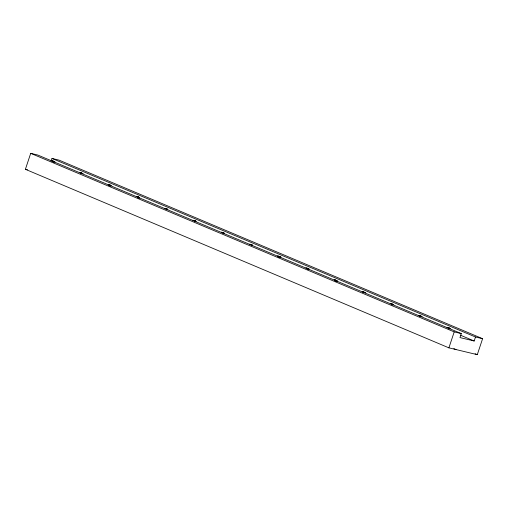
<?xml version="1.0" encoding="UTF-8"?>
<svg xmlns="http://www.w3.org/2000/svg" width="508" height="508" viewBox="0 0 508 508"><rect width="100%" height="100%" fill="white"/><g stroke="black" fill="none" stroke-linecap="round" stroke-linejoin="round"><path stroke-width="0.76" d="M25.4 169.297L30.709 153.34L37.808 155.042L461.308 333.597L459.981 337.591L474.174 340.995L475.501 337.001L482.6 338.703L477.291 354.66L448.901 347.853L25.4 169.297L27.527 169.805M51.117 161.106L52 158.445L59.099 160.147L482.6 338.703M448.901 347.853L454.209 331.895L461.308 333.597M139.465 198.164L138.728 197.961M81.147 172.968C79.153 172.644 86.303 174.784 81.623 173.057M109.379 184.874L108.934 184.779L109.372 185.02M110.509 186.144L110.052 186.011M137.611 196.774C136.087 196.482 140.157 197.822 138.57 197.091M165.849 208.68L165.367 208.597L167.913 209.436L165.913 208.636M194.081 220.586L193.637 220.491L194.075 220.732M195.028 221.05L195.51 221.132L195.034 220.897M222.314 232.486L221.869 232.391L223.196 232.994M223.26 232.95L223.742 233.032L222.383 232.448M250.546 244.392L250.069 244.31L250.539 244.539M278.778 256.299L278.301 256.216L278.778 256.445M279.73 256.762L280.206 256.845L279.73 256.61M307.01 268.199C305.422 268.002 312.464 270.053 307.08 268.161M307.962 268.662L308.439 268.745L305.899 267.906L307.892 268.707M308.14 269.469L307.683 269.342M335.248 280.105L334.797 280.01L335.242 280.251M336.194 280.568L336.677 280.651L336.201 280.422M363.48 292.011L362.998 291.922L364.363 292.513M364.426 292.475L364.909 292.557L364.433 292.322M391.712 303.911C390.119 303.714 397.167 305.765 391.782 303.873M392.659 304.375L393.141 304.457L390.601 303.619L392.595 304.419M419.945 315.817L419.5 315.722L419.938 315.963M420.897 316.281L421.373 316.363L420.897 316.128M449.129 328.181L449.605 328.27L447.065 327.425L449.059 328.225M53.581 162.204L53.969 162.319M81.375 173.037L80.029 172.676L81.617 173.342M81.864 173.368L82.575 173.514L81.217 172.923M109.607 184.937C105.435 183.775 114.605 186.811 109.861 184.963M110.096 185.268L110.808 185.42L109.449 184.829M194.31 220.65L192.964 220.294L194.964 221.088M194.799 220.98L196.145 221.342L194.145 220.542M222.542 232.556L221.253 232.175L222.783 232.861M223.031 232.886L224.377 233.248L222.79 232.575M250.774 244.462C246.596 243.281 255.797 246.342 251.028 244.481M251.219 245.529L251.6 245.643M335.477 280.175L334.188 279.794L336.125 280.613M335.966 280.499L337.312 280.861L335.312 280.06M363.709 292.075L362.363 291.713L363.95 292.386M364.198 292.405L365.544 292.767L363.544 291.967M448.412 327.787L447.7 327.635L448.653 328.035M448.901 328.117L450.24 328.479L448.659 327.806M448.85 328.86L449.231 328.974M137.681 196.736L138.506 197.009M137.871 197.783L138.284 197.917M194.342 221.59L194.748 221.723M250.615 244.348L251.974 244.939L250.603 244.627M278.848 256.254L279.667 256.527M279.66 256.8L278.841 256.527M335.509 281.115L335.915 281.241M391.973 304.921L392.386 305.054M420.014 315.773L420.834 316.046M420.827 316.325L420.002 316.052M53.804 161.296L52.47 160.972L52.908 161.214M52.972 161.296L54.978 161.823L51.854 160.75L54.343 161.614L53.867 161.379M109.436 185.109L109.849 185.249M194.558 220.675L194.97 220.815M194.139 220.821L194.551 220.961M278.625 257.162L279.038 257.302M335.725 280.194L336.137 280.333M335.305 280.34L335.718 280.479M363.957 292.1L364.369 292.24M108.845 185.598L109.226 185.738M52 158.445L475.501 337.001M336.366 281.286L337.045 281.438M30.709 153.34L454.209 331.895M460.299 335.14L474.174 340.995M475.101 353.739L477.291 354.66M453.809 348.634L456 349.555M136.557 196.463L139.675 197.536L136.557 196.463M164.789 208.369L167.272 209.226L164.789 208.369M277.717 255.981L280.841 257.054L277.717 255.981M418.884 315.506L422.008 316.573L418.884 315.506"/></g></svg>
